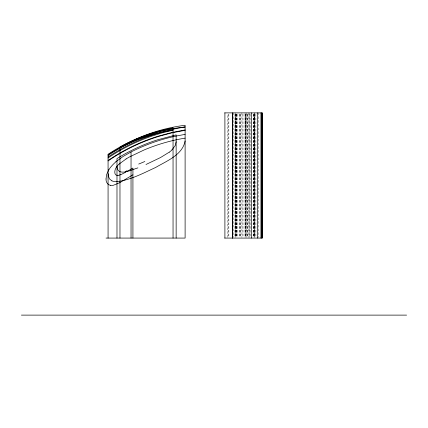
<?xml version="1.0" encoding="UTF-8"?>
<svg xmlns="http://www.w3.org/2000/svg" width="428" height="428" viewBox="0 0 428 428"><rect width="100%" height="100%" fill="white"/><g stroke="black" fill="none" stroke-linecap="round" stroke-linejoin="round"><path stroke-width="0.32" stroke-dasharray="2.14 1.6" d="M227.755 237.412L227.755 114.217M235.582 175.48L235.561 114.217M245.613 133.75L245.613 114.19M254.794 175.48L254.794 114.217M258.608 112.885L258.608 237.412M255.917 114.217L255.917 237.412M254.933 114.217L254.933 237.412M254.837 112.885L254.874 237.412M254.794 112.885L254.794 237.412M254.697 114.217L254.697 237.412M254.323 114.217L254.323 237.412M253.745 114.217L253.745 237.412M253.676 114.217L253.676 237.412M253.199 114.217L253.199 237.412M250.134 114.217L250.134 237.412M249.84 112.885L249.84 237.412M249.701 114.217L249.701 237.412M248.283 112.885L248.283 237.412M247.892 114.217L247.892 237.412M247.245 114.217L247.245 237.412M247.047 114.217L247.047 237.412M246.4 112.885L246.4 237.412M246.025 114.217L246.025 237.412M245.79 114.217L245.79 237.412M245.613 114.217L245.613 237.422M245.474 114.217L245.474 237.412M245.1 112.885L245.1 237.412M243.976 114.217L243.976 237.412M242.66 114.217L242.66 237.412M241.911 112.885L241.911 237.412M240.713 114.217L240.713 237.412M240.44 114.217L240.44 237.412M239.867 114.217L239.867 237.412M239.594 114.217L239.594 237.412M237.176 114.217L237.176 237.412M236.604 114.217L236.604 237.412M236.449 114.217L236.449 237.412M236.192 114.217L236.192 237.412M236.053 114.217L236.053 237.412M235.956 114.217L235.956 237.412M235.78 114.217L235.78 237.412M235.657 112.885L235.657 237.412M235.598 114.217L235.561 237.412M234.951 114.217L234.951 237.412M233.26 112.885L233.26 237.412M228.873 114.217L228.873 237.412M228.129 114.217L228.129 237.412"/><path stroke-width="0.64" d="M106.026 178.925L106.668 174.485L108.856 169.649M185.11 140.999C182.462 154.979 166.685 160.955 155.696 167.439C143.23 173.163 130.711 180.006 116.903 181.638A20.608 9.384 -30.5 0 1 111.938 180.857M176.143 141.759L175.191 145.606L171.949 149.891M116.807 166.636C114.672 168.873 113.126 175.742 117.957 175.469M119.021 164.138L126.1 158.965M115.886 161.747L123.071 156.498L131.043 151.956A183.034 183.034 0 0 1 176.138 136.04L185.11 134.371M169.285 152.149L160.511 157.552L145.985 164.502M127.421 171.211L132.926 168.038L132.926 238.075M132.926 174.806L119.808 182.66L113.425 185.254A9.175 4.515 -35.8 0 1 110.702 185.399M125.816 172.158L120.798 174.683M137.912 167.888C132.808 169.194 117.534 177.476 116.983 166.599M173.046 238.075L173.046 127.967L159.414 131.466L145.873 136.04A191.6 191.6 0 0 0 108.07 155.466M185.11 130.31L172.324 132.766L159.965 136.04A187.052 187.052 0 0 0 108.07 160.949M185.11 129.919L171.607 132.541L158.654 136.04A187.432 187.432 0 0 0 108.07 160.484M224.636 112.885L262.246 112.885L262.246 238.075L224.636 238.075M106.026 238.075L185.11 238.075L185.11 125.265A191.198 181.167 -90 0 0 143.107 136.04L141.406 136.719A191.198 181.167 -90 0 0 119.974 147.184L119.974 238.075M21.4 315.115L406.6 315.115M110.718 185.377C107.647 185.03 105.812 181.932 106.026 179.032M111.927 180.867L109.482 178.925L108.188 175.587M262.15 112.885L262.15 238.075M261.305 112.885L261.305 238.075M260.952 112.885L260.952 238.075M257.528 112.885L257.528 238.075M251.471 112.885L251.471 238.075M224.903 112.885L224.903 238.075M176.143 238.075L176.143 134.884L157.616 139.796A184.163 184.163 0 0 0 116.983 158.579L116.983 238.075M131.043 151.956L131.043 238.075M108.07 238.075L108.07 154.278L114.41 150.26A189.941 179.931 -90 0 1 173.046 127.967M108.915 169.643A27.831 12.433 -28.9 0 1 115.951 161.768M127.084 170.654A32.367 9.849 -31 0 1 125.575 171.548M120.814 174.581A8.153 3.59 -32.2 0 1 117.989 175.416M116.764 166.642A14.006 6.147 -29.7 0 1 118.979 164.133M126.073 158.927A60.209 39.397 -27 0 1 129.406 156.99L143.733 150.132A179.327 179.327 0 0 1 185.11 138.132M119.974 147.184A188.994 178.947 -90 0 1 184.757 127.009L185.11 126.972L184.468 127.1A190.321 190.321 0 0 0 108.07 156.996M108.07 154.749A187.036 177.048 90 0 1 173.046 130.128L162.062 132.883L151.977 136.04A189.513 189.513 0 0 0 108.07 157.969M108.428 175.507A50.686 22.989 -21.6 0 1 108.45 173.779M144.835 161.49A51.879 10.186 -23.5 0 1 138.699 164.058M172.002 149.891A23.091 9.197 -20 0 1 169.338 152.159M232.554 238.075L232.554 112.885L232.495 238.075"/></g></svg>
